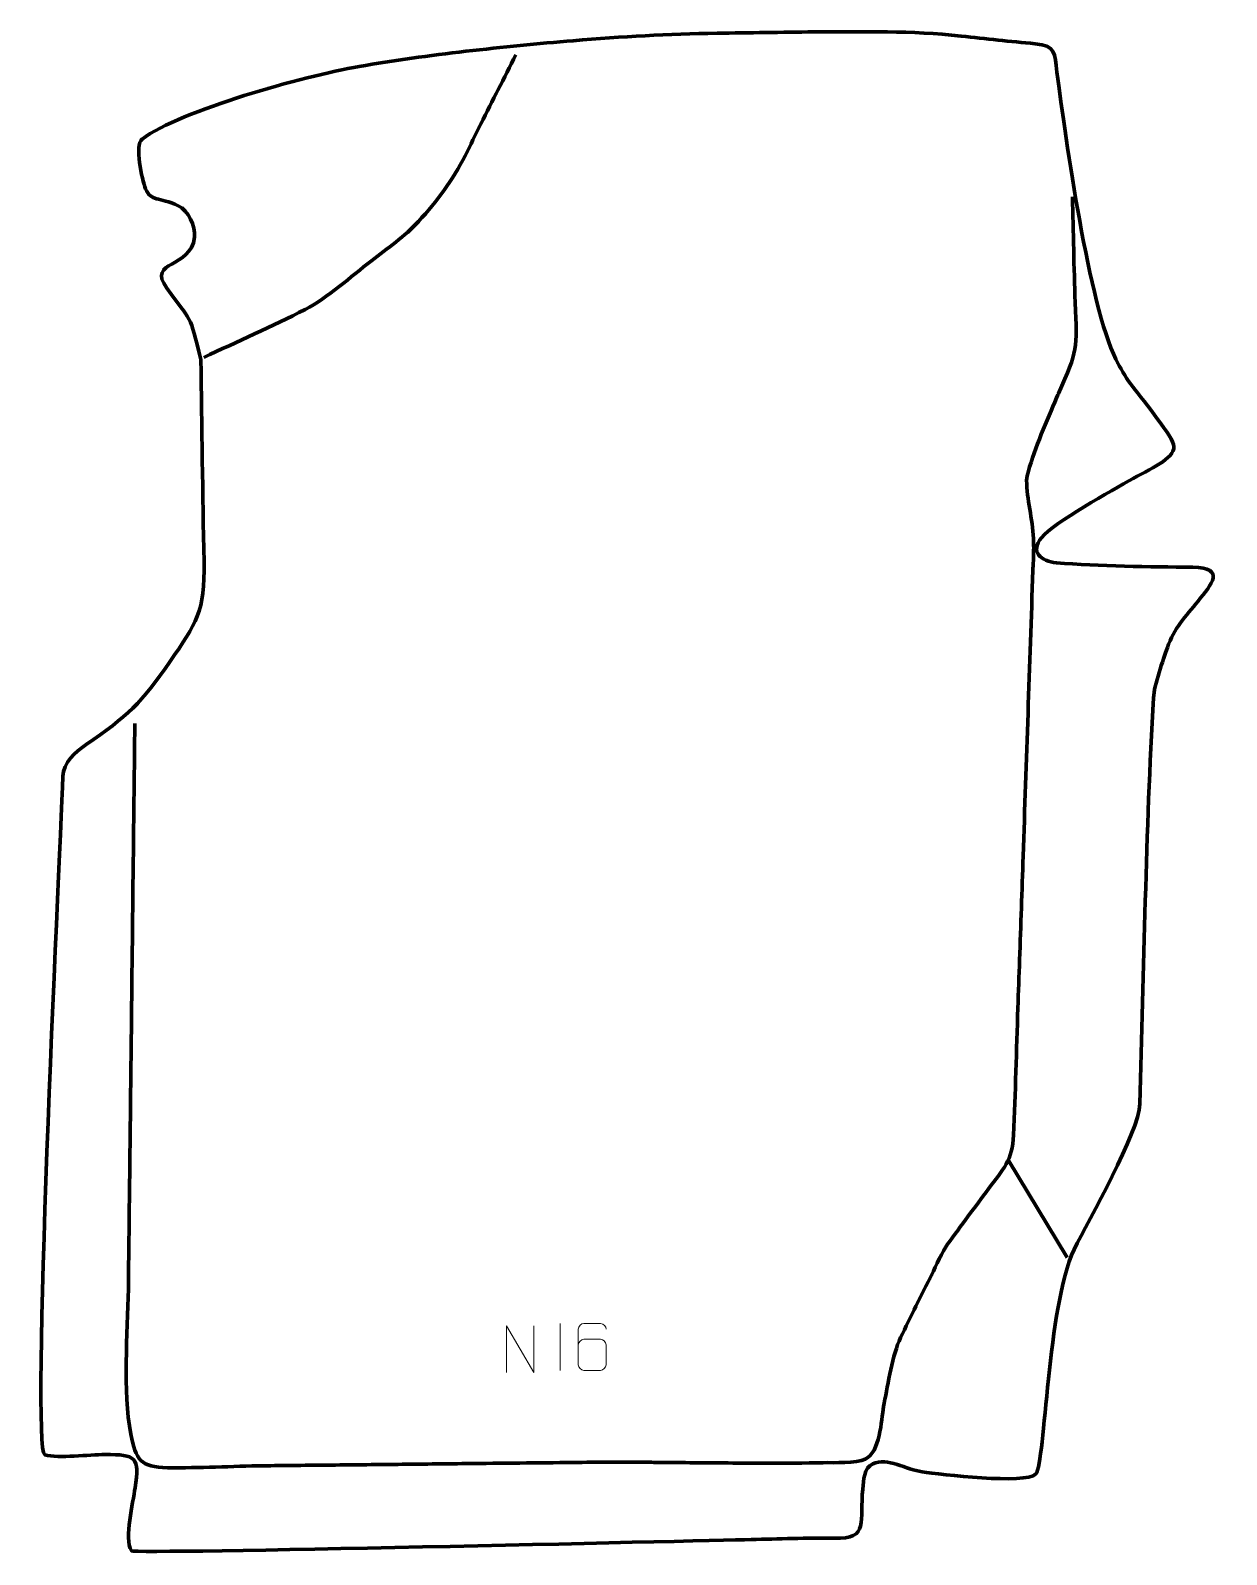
# Model space of a CAD drawing. Header units: millimetres. Extents: x -630 to 7, y -113 to 698.
import ezdxf

# ---------------------------------------------------------------- set-up
doc = ezdxf.new("R2010")
doc.units = ezdxf.units.MM
doc.header["$MEASUREMENT"] = 0
doc.layers.add('layer 1', color=7, linetype='Continuous')
doc.layers.add('layer 2', color=7, linetype='Continuous')

msp = doc.modelspace()

# ---------------------------------------------------------------- linework, layer by layer
at = {"layer": 'layer 1', "color": 242, "lineweight": 158}
msp.add_open_spline([(-212.8071, 697.0192), (-185.8417, 696.9591), (-161.3288, 697.74), (-134.4945, 694.798), (-134.4945, 694.798), (-121.2313, 693.3359), (-108.389, 691.8871), (-95.0777, 690.6794), (-95.0777, 690.6794), (-83.9249, 689.6675), (-84.7632, 685.796), (-83.4644, 675.6349), (-83.4644, 675.6349), (-78.6685, 639.1538), (-66.3624, 551.7937), (-52.055, 522.7553), (-52.055, 522.7553), (-49.6813, 517.9378), (-47.2595, 513.8557), (-44.1148, 509.4943), (-44.1148, 509.4943), (-39.346, 503.0371), (-23.1635, 483.5111), (-21.389, 477.4401), (-21.389, 477.4401), (-19.4769, 470.8981), (-31.5526, 465.4765), (-42.7809, 459.2699), (-42.7809, 459.2699), (-54.457, 452.8157), (-84.7934, 435.9968), (-91.6335, 427.771), (-91.6335, 427.771), (-97.9506, 420.1743), (-91.9463, 415.1386), (-83.6636, 414.4224), (-83.6636, 414.4224), (-61.0555, 412.468), (-33.9524, 412.3289), (-11.1893, 412.0452), (-11.1893, 412.0452), (6.8308, 411.4538), (-1.0669, 403.0289), (-8.3334, 393.9936), (-8.3334, 393.9936), (-14.8655, 385.939), (-21.2366, 379.3075), (-24.6695, 369.2954), (-24.6695, 369.2954), (-26.9519, 362.6387), (-31.6788, 349.2347), (-32.0602, 342.598), (-32.0602, 342.598), (-36.1558, 271.3276), (-37.1365, 197.8321), (-39.2839, 126.3566), (-39.2839, 126.3566), (-39.7395, 111.1967), (-66.468, 64.8249), (-74.3145, 48.862), (-74.3145, 48.862), (-88.6637, 18.1829), (-89.5622, -64.0371), (-94.6415, -70.5713), (-94.6415, -70.5713), (-100.0151, -76.2945), (-145.6423, -70.7911), (-155.1357, -69.4607), (-155.1357, -69.4607), (-163.5356, -68.2836), (-173.7715, -61.6757), (-181.4834, -65.2163), (-181.4834, -65.2163), (-186.2736, -67.4155), (-186.2757, -73.9053), (-186.7946, -78.6181), (-186.7946, -78.6181), (-188.6706, -95.6548), (-182.9216, -105.295), (-201.9972, -104.84), (-201.9972, -104.84), (-216.3402, -104.498), (-231.791, -105.1931), (-246.2303, -105.5047), (-246.2303, -105.5047), (-274.8744, -106.1227), (-574.1861, -113.4675), (-576.1583, -111.4455), (-576.1583, -111.4455), (-580.0117, -104.8282), (-575.2822, -85.7711), (-574.1343, -78.0512), (-574.1343, -78.0512), (-571.666, -61.4521), (-573.6654, -60.2465), (-590.1785, -60.2536), (-590.1785, -60.2536), (-598.3758, -60.257), (-615.0425, -62.4514), (-622.1858, -60.3466), (-622.1858, -60.3466), (-629.8468, -57.7449), (-614.6908, 246.8228), (-612.6326, 300.7476), (-612.6326, 300.7476), (-612.3547, 308.0312), (-606.2118, 313.4922), (-600.1185, 317.6682), (-600.1185, 317.6682), (-578.7786, 332.2934), (-570.3244, 340.1591), (-555.6881, 361.6596), (-555.6881, 361.6596), (-541.4111, 382.6329), (-536.9555, 387.9926), (-537.4738, 415.067), (-537.4738, 415.067), (-538.1594, 450.9288), (-538.6538, 486.7939), (-539.1679, 522.6585), (-539.1679, 522.6585), (-545.1002, 547.3152), (-544.1243, 542.4647), (-557.2705, 560.6064), (-557.2705, 560.6064), (-568.1742, 575.6531), (-544.1897, 570.7402), (-542.5965, 587.6959), (-542.5965, 587.6959), (-542.0397, 593.6217), (-545.7354, 601.9535), (-551.2033, 604.4891), (-551.2033, 604.4891), (-561.66, 609.3383), (-565.6587, 606.502), (-568.5662, 613.5264), (-568.5662, 613.5264), (-570.535, 618.2836), (-574.4109, 636.9485), (-570.4276, 639.9101), (-570.4276, 639.9101), (-549.7604, 655.2759), (-484.7508, 673.3624), (-454.9044, 678.5578), (-454.9044, 678.5578), (-418.4283, 684.9076), (-377.7505, 689.2086), (-340.9484, 692.2927), (-340.9484, 692.2927), (-314.7144, 694.4911), (-290.6664, 695.8826), (-264.3173, 696.2672), (-264.3173, 696.2672), (-247.1472, 696.5178), (-229.9772, 696.769), (-212.8071, 697.0192)], degree=3, knots=[0, 0, 0, 0, 0.025, 0.025, 0.025, 0.025, 0.05, 0.05, 0.05, 0.05, 0.075, 0.075, 0.075, 0.075, 0.1, 0.1, 0.1, 0.1, 0.125, 0.125, 0.125, 0.125, 0.15, 0.15, 0.15, 0.15, 0.175, 0.175, 0.175, 0.175, 0.2, 0.2, 0.2, 0.2, 0.225, 0.225, 0.225, 0.225, 0.25, 0.25, 0.25, 0.25, 0.275, 0.275, 0.275, 0.275, 0.3, 0.3, 0.3, 0.3, 0.325, 0.325, 0.325, 0.325, 0.35, 0.35, 0.35, 0.35, 0.375, 0.375, 0.375, 0.375, 0.4, 0.4, 0.4, 0.4, 0.425, 0.425, 0.425, 0.425, 0.45, 0.45, 0.45, 0.45, 0.475, 0.475, 0.475, 0.475, 0.5, 0.5, 0.5, 0.5, 0.525, 0.525, 0.525, 0.525, 0.55, 0.55, 0.55, 0.55, 0.575, 0.575, 0.575, 0.575, 0.6, 0.6, 0.6, 0.6, 0.625, 0.625, 0.625, 0.625, 0.65, 0.65, 0.65, 0.65, 0.675, 0.675, 0.675, 0.675, 0.7, 0.7, 0.7, 0.7, 0.725, 0.725, 0.725, 0.725, 0.75, 0.75, 0.75, 0.75, 0.775, 0.775, 0.775, 0.775, 0.8, 0.8, 0.8, 0.8, 0.825, 0.825, 0.825, 0.825, 0.85, 0.85, 0.85, 0.85, 0.875, 0.875, 0.875, 0.875, 0.9, 0.9, 0.9, 0.9, 0.925, 0.925, 0.925, 0.925, 0.95, 0.95, 0.95, 0.95, 1, 1, 1, 1], dxfattribs=at)
at = {"layer": 'layer 2', "color": 184, "lineweight": 158}
for points, knots in [([(-537.6549, 523.6498), (-519.8011, 532.1053), (-501.1591, 540.3354), (-483.6097, 549.2448), (-483.6097, 549.2448), (-471.7858, 555.39), (-459.1656, 566.8422), (-448.3559, 575.1676), (-448.3559, 575.1676), (-439.9666, 581.627), (-430.3612, 588.2663), (-423.2874, 596.052), (-423.2874, 596.052), (-413.311, 607.0326), (-405.2667, 617.8939), (-398.4913, 631.1019), (-398.4913, 631.1019), (-395.6173, 636.7046), (-392.9407, 642.4079), (-390.1061, 648.0323), (-390.1061, 648.0323), (-383.9033, 660.2822), (-377.6968, 672.5302), (-371.4963, 684.7813)], [0, 0, 0, 0, 0.14285714, 0.14285714, 0.14285714, 0.14285714, 0.28571429, 0.28571429, 0.28571429, 0.28571429, 0.42857143, 0.42857143, 0.42857143, 0.42857143, 0.57142857, 0.57142857, 0.57142857, 0.57142857, 0.71428571, 0.71428571, 0.71428571, 0.71428571, 1, 1, 1, 1]), ([(-75.1647, 609.1768), (-74.6865, 590.5277), (-74.4319, 571.5834), (-73.7101, 552.977), (-73.7101, 552.977), (-72.6063, 528.0489), (-72.3943, 527.5487), (-82.5293, 504.5979), (-82.5293, 504.5979), (-82.5293, 504.5979), (-82.9125, 503.734), (-82.9125, 503.734), (-82.9125, 503.734), (-82.9125, 503.734), (-83.6167, 502.1361), (-83.6167, 502.1361), (-83.6167, 502.1361), (-88.6236, 490.4761), (-95.3235, 475.2403), (-98.6279, 463.2032), (-98.6279, 463.2032), (-99.0844, 461.5403), (-99.4639, 459.9777), (-99.6148, 458.2569), (-99.6148, 458.2569), (-99.4513, 448.1832), (-96.4582, 437.7389), (-95.9161, 427.3636), (-95.9161, 427.3636), (-95.723, 422.9069), (-95.8716, 418.5319), (-96.0766, 414.0811), (-96.0766, 414.0811), (-96.0766, 414.0811), (-96.1284, 412.9891), (-96.1284, 412.9891), (-96.1284, 412.9891), (-96.1694, 412.1319), (-96.205, 411.2776), (-96.2378, 410.4201), (-96.2378, 410.4201), (-97.9748, 359.6955), (-99.7117, 308.9709), (-101.4487, 258.2463), (-101.4487, 258.2463), (-102.0784, 239.8586), (-102.708, 221.4709), (-103.3377, 203.0832), (-103.3377, 203.0832), (-103.6308, 194.5235), (-103.9239, 185.9637), (-104.217, 177.4039), (-104.217, 177.4039), (-104.9862, 154.9419), (-105.5389, 132.2537), (-106.5161, 109.8279), (-106.5161, 109.8279), (-107.1154, 96.0758), (-112.0658, 91.6001), (-119.8076, 81.217), (-119.8076, 81.217), (-127.0406, 71.4346), (-134.6048, 61.5182), (-141.6565, 51.6494), (-141.6565, 51.6494), (-144.4213, 47.78), (-147.8232, 40.0676), (-150.0803, 35.5714), (-150.0803, 35.5714), (-155.6888, 24.3988), (-161.3138, 13.2515), (-166.6817, 1.9596), (-166.6817, 1.9596), (-171.0585, -7.2653), (-173.2641, -22.5064), (-175.376, -32.8231), (-175.376, -32.8231), (-175.376, -32.8231), (-175.7544, -34.6477), (-175.7544, -34.6477), (-175.7544, -34.6477), (-176.8531, -42.3518), (-177.6747, -58.9405), (-185.4625, -62.7535), (-185.4625, -62.7535), (-190.0479, -64.9986), (-202.2644, -64.4923), (-207.8097, -64.5896), (-207.8097, -64.5896), (-217.9012, -64.8183), (-227.997, -64.8098), (-238.0906, -64.8137), (-238.0906, -64.8137), (-251.6714, -64.832), (-265.2369, -64.7084), (-278.8158, -64.5905), (-278.8158, -64.5905), (-285.2141, -64.5363), (-291.6119, -64.4641), (-298.0101, -64.4057), (-298.0101, -64.4057), (-301.4935, -64.3746), (-304.9772, -64.34), (-308.4606, -64.3169), (-308.4606, -64.3169), (-312.9107, -64.2888), (-317.3662, -64.2525), (-321.8163, -64.2648), (-321.8163, -64.2648), (-328.1654, -64.3327), (-334.5145, -64.4005), (-340.8636, -64.4684), (-340.8636, -64.4684), (-359.911, -64.6719), (-378.9583, -64.8755), (-398.0057, -65.079), (-398.0057, -65.079), (-410.069, -65.2079), (-422.1323, -65.3368), (-434.1956, -65.4657), (-434.1956, -65.4657), (-446.8938, -65.6014), (-459.592, -65.7371), (-472.2903, -65.8728), (-472.2903, -65.8728), (-478.3219, -65.9373), (-484.3536, -66.0017), (-490.3852, -66.0662), (-490.3852, -66.0662), (-495.4645, -66.1205), (-500.5438, -66.1747), (-505.6231, -66.229), (-505.6231, -66.229), (-522.576, -66.4555), (-539.9879, -67.4833), (-556.8622, -67.2475), (-556.8622, -67.2475), (-571.2185, -67.0469), (-573.8056, -63.0698), (-576.4089, -49.4501), (-576.4089, -49.4501), (-580.8687, -26.1176), (-578.093, 3.8899), (-577.7267, 27.9267), (-577.7267, 27.9267), (-577.4668, 51.1056), (-577.1979, 74.2844), (-576.9339, 97.4633), (-576.9339, 97.4633), (-576.7171, 116.5129), (-576.5003, 135.5626), (-576.2835, 154.6123), (-576.2835, 154.6123), (-575.9258, 186.0442), (-575.568, 217.4762), (-575.2103, 248.9081), (-575.2103, 248.9081), (-574.9935, 267.9578), (-574.7767, 287.0074), (-574.5599, 306.0571), (-574.5599, 306.0571), (-574.4731, 313.677), (-574.3864, 321.2968), (-574.2997, 328.9167)], [0, 0, 0, 0, 0.02380952, 0.02380952, 0.02380952, 0.02380952, 0.04761905, 0.04761905, 0.04761905, 0.04761905, 0.07142857, 0.07142857, 0.07142857, 0.07142857, 0.0952381, 0.0952381, 0.0952381, 0.0952381, 0.11904762, 0.11904762, 0.11904762, 0.11904762, 0.14285714, 0.14285714, 0.14285714, 0.14285714, 0.16666667, 0.16666667, 0.16666667, 0.16666667, 0.19047619, 0.19047619, 0.19047619, 0.19047619, 0.21428571, 0.21428571, 0.21428571, 0.21428571, 0.23809524, 0.23809524, 0.23809524, 0.23809524, 0.26190476, 0.26190476, 0.26190476, 0.26190476, 0.28571429, 0.28571429, 0.28571429, 0.28571429, 0.30952381, 0.30952381, 0.30952381, 0.30952381, 0.33333333, 0.33333333, 0.33333333, 0.33333333, 0.35714286, 0.35714286, 0.35714286, 0.35714286, 0.38095238, 0.38095238, 0.38095238, 0.38095238, 0.4047619, 0.4047619, 0.4047619, 0.4047619, 0.42857143, 0.42857143, 0.42857143, 0.42857143, 0.45238095, 0.45238095, 0.45238095, 0.45238095, 0.47619048, 0.47619048, 0.47619048, 0.47619048, 0.5, 0.5, 0.5, 0.5, 0.52380952, 0.52380952, 0.52380952, 0.52380952, 0.54761905, 0.54761905, 0.54761905, 0.54761905, 0.57142857, 0.57142857, 0.57142857, 0.57142857, 0.5952381, 0.5952381, 0.5952381, 0.5952381, 0.61904762, 0.61904762, 0.61904762, 0.61904762, 0.64285714, 0.64285714, 0.64285714, 0.64285714, 0.66666667, 0.66666667, 0.66666667, 0.66666667, 0.69047619, 0.69047619, 0.69047619, 0.69047619, 0.71428571, 0.71428571, 0.71428571, 0.71428571, 0.73809524, 0.73809524, 0.73809524, 0.73809524, 0.76190476, 0.76190476, 0.76190476, 0.76190476, 0.78571429, 0.78571429, 0.78571429, 0.78571429, 0.80952381, 0.80952381, 0.80952381, 0.80952381, 0.83333333, 0.83333333, 0.83333333, 0.83333333, 0.85714286, 0.85714286, 0.85714286, 0.85714286, 0.88095238, 0.88095238, 0.88095238, 0.88095238, 0.9047619, 0.9047619, 0.9047619, 0.9047619, 0.92857143, 0.92857143, 0.92857143, 0.92857143, 0.95238095, 0.95238095, 0.95238095, 0.95238095, 1, 1, 1, 1])]:
    msp.add_open_spline(points, degree=3, knots=knots, dxfattribs=at)
msp.add_open_spline([(-109.3314, 96.5636), (-109.3314, 96.5636), (-77.9926, 44.5998), (-77.9926, 44.5998)], degree=3, dxfattribs=at)
at = {"layer": 'layer 2', "color": 250, "lineweight": 9}
for points, knots in [([(-376.4899, -16.6348), (-376.4899, -16.6348), (-376.4899, 8.3187), (-376.4899, 8.3187), (-376.4899, 8.3187), (-376.4899, 8.3187), (-361.8351, -16.6348), (-361.8351, -16.6348), (-361.8351, -16.6348), (-361.8351, -16.6348), (-361.8351, 8.3187), (-361.8351, 8.3187)], [0, 0, 0, 0, 0.25, 0.25, 0.25, 0.25, 0.5, 0.5, 0.5, 0.5, 1, 1, 1, 1]), ([(-323.4, 6.5191), (-323.4241, 7.8586), (-324.7803, 9.5118), (-326.3522, 9.4775), (-326.3522, 9.4775), (-329.337, 9.4772), (-332.3222, 9.4772), (-335.3076, 9.4775), (-335.3076, 9.4775), (-336.5267, 9.4924), (-338.2549, 8.0548), (-338.2599, 6.5191), (-338.2599, 6.5191), (-338.2596, 0.1586), (-338.2596, -6.2022), (-338.2599, -12.5629), (-338.2599, -12.5629), (-338.2552, -13.7258), (-336.5267, -15.4969), (-335.3076, -15.5213), (-335.3076, -15.5213), (-332.3222, -15.521), (-329.337, -15.521), (-326.3522, -15.5213), (-326.3522, -15.5213), (-325.0741, -15.4775), (-323.4044, -13.863), (-323.4, -12.5629), (-323.4, -12.5629), (-323.4, -8.9796), (-323.4, -5.3965), (-323.4, -1.8138), (-323.4, -1.8138), (-323.4385, -0.3356), (-325.0212, 1.0973), (-326.3522, 1.0953), (-326.3522, 1.0953), (-329.337, 1.0956), (-332.3222, 1.0956), (-335.3076, 1.0953), (-335.3076, 1.0953), (-336.6371, 1.1003), (-338.2801, -0.407), (-338.2384, -1.8355)], [0, 0, 0, 0, 0.08333333, 0.08333333, 0.08333333, 0.08333333, 0.16666667, 0.16666667, 0.16666667, 0.16666667, 0.25, 0.25, 0.25, 0.25, 0.33333333, 0.33333333, 0.33333333, 0.33333333, 0.41666667, 0.41666667, 0.41666667, 0.41666667, 0.5, 0.5, 0.5, 0.5, 0.58333333, 0.58333333, 0.58333333, 0.58333333, 0.66666667, 0.66666667, 0.66666667, 0.66666667, 0.75, 0.75, 0.75, 0.75, 0.83333333, 0.83333333, 0.83333333, 0.83333333, 1, 1, 1, 1])]:
    msp.add_open_spline(points, degree=3, knots=knots, dxfattribs=at)
msp.add_open_spline([(-347.8299, 9.4655), (-347.8299, 9.4655), (-347.8299, -15.5086), (-347.8299, -15.5086)], degree=3, dxfattribs=at)

doc.saveas('drawing.dxf')
